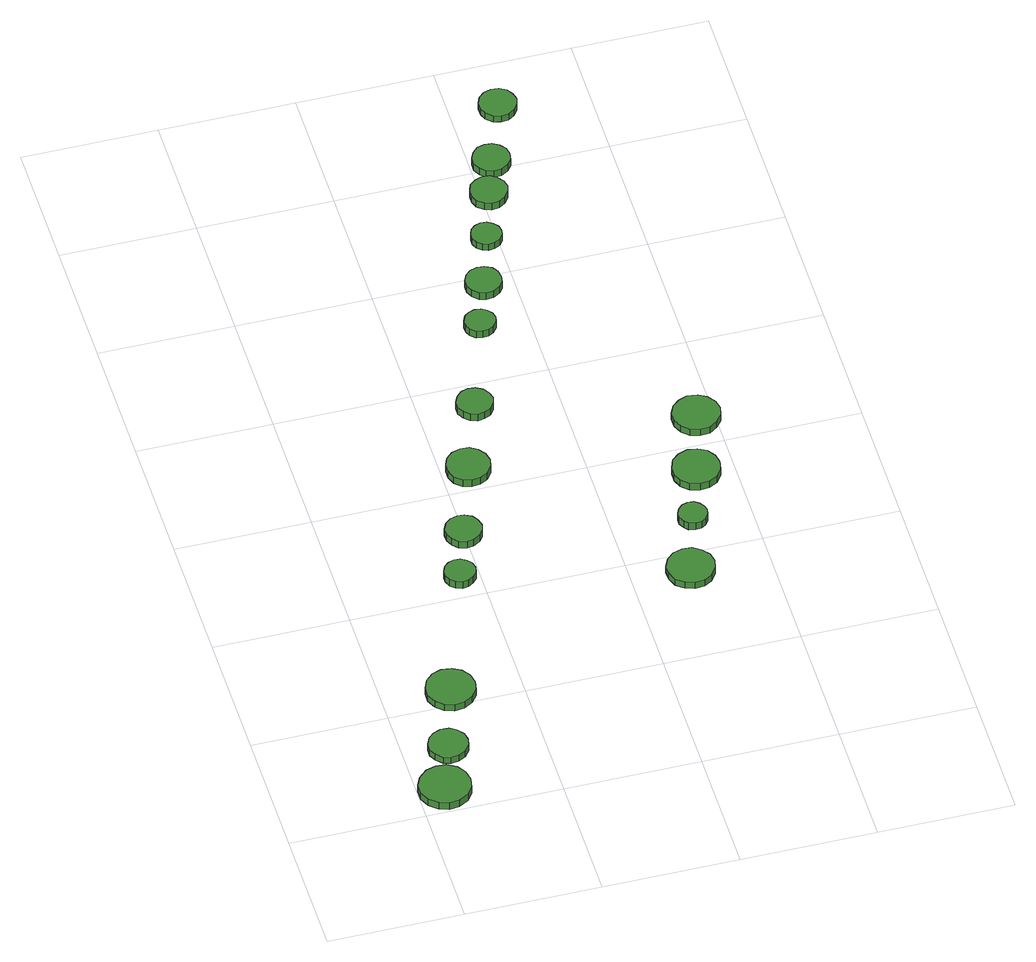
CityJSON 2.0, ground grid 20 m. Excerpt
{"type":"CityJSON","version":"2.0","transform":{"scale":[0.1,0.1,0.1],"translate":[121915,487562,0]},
"CityObjects":{
"tree1":{"type":"SolitaryVegetationObject","attributes":{"function":"something"},"geometry":[{"type":"MultiSurface","lod":"1","boundaries":[[[0,1,2,3,4,5,6,7,8,9,10,11,12,13,14]],[[15,16,17,18,19,20,21,22,23,24,25,26,27,28,29]],[[0,29,28,1]],[[1,28,27,2]],[[2,27,26,3]],[[3,26,25,4]],[[4,25,24,5]],[[5,24,23,6]],[[6,23,22,7]],[[7,22,21,8]],[[8,21,20,9]],[[9,20,19,10]],[[10,19,18,11]],[[11,18,17,12]],[[12,17,16,13]],[[13,16,15,14]],[[14,15,29,0]]]}]},
"tree2":{"type":"SolitaryVegetationObject","attributes":{"function":"something"},"geometry":[{"type":"MultiSurface","lod":"1","boundaries":[[[30,31,32,33,34,35,36,37,38,39,40,41,42,43,44]],[[45,46,47,48,49,50,51,52,53,54,55,56,57,58,59]],[[30,59,58,31]],[[31,58,57,32]],[[32,57,56,33]],[[33,56,55,34]],[[34,55,54,35]],[[35,54,53,36]],[[36,53,52,37]],[[37,52,51,38]],[[38,51,50,39]],[[39,50,49,40]],[[40,49,48,41]],[[41,48,47,42]],[[42,47,46,43]],[[43,46,45,44]],[[44,45,59,30]]]}]},
"tree3":{"type":"SolitaryVegetationObject","attributes":{"function":"something"},"geometry":[{"type":"MultiSurface","lod":"1","boundaries":[[[60,61,62,63,64,65,66,67,68,69,70,71,72,73,74]],[[75,76,77,78,79,80,81,82,83,84,85,86,87,88,89]],[[60,89,88,61]],[[61,88,87,62]],[[62,87,86,63]],[[63,86,85,64]],[[64,85,84,65]],[[65,84,83,66]],[[66,83,82,67]],[[67,82,81,68]],[[68,81,80,69]],[[69,80,79,70]],[[70,79,78,71]],[[71,78,77,72]],[[72,77,76,73]],[[73,76,75,74]],[[74,75,89,60]]]}]},
"tree4":{"type":"SolitaryVegetationObject","attributes":{"function":"something"},"geometry":[{"type":"MultiSurface","lod":"1","boundaries":[[[90,91,92,93,94,95,96,97,98,99,100,101,102,103,104]],[[105,106,107,108,109,110,111,112,113,114,115,116,117,118,119]],[[90,119,118,91]],[[91,118,117,92]],[[92,117,116,93]],[[93,116,115,94]],[[94,115,114,95]],[[95,114,113,96]],[[96,113,112,97]],[[97,112,111,98]],[[98,111,110,99]],[[99,110,109,100]],[[100,109,108,101]],[[101,108,107,102]],[[102,107,106,103]],[[103,106,105,104]],[[104,105,119,90]]]}]},
"tree5":{"type":"SolitaryVegetationObject","attributes":{"function":"something"},"geometry":[{"type":"MultiSurface","lod":"1","boundaries":[[[120,121,122,123,124,125,126,127,128,129,130,131,132,133,134]],[[135,136,137,138,139,140,141,142,143,144,145,146,147,148,149]],[[120,149,148,121]],[[121,148,147,122]],[[122,147,146,123]],[[123,146,145,124]],[[124,145,144,125]],[[125,144,143,126]],[[126,143,142,127]],[[127,142,141,128]],[[128,141,140,129]],[[129,140,139,130]],[[130,139,138,131]],[[131,138,137,132]],[[132,137,136,133]],[[133,136,135,134]],[[134,135,149,120]]]}]},
"tree6":{"type":"SolitaryVegetationObject","attributes":{"function":"something"},"geometry":[{"type":"MultiSurface","lod":"1","boundaries":[[[150,151,152,153,154,155,156,157,158,159,160,161,162,163,164]],[[165,166,167,168,169,170,171,172,173,174,175,176,177,178,179]],[[150,179,178,151]],[[151,178,177,152]],[[152,177,176,153]],[[153,176,175,154]],[[154,175,174,155]],[[155,174,173,156]],[[156,173,172,157]],[[157,172,171,158]],[[158,171,170,159]],[[159,170,169,160]],[[160,169,168,161]],[[161,168,167,162]],[[162,167,166,163]],[[163,166,165,164]],[[164,165,179,150]]]}]},
"tree7":{"type":"SolitaryVegetationObject","attributes":{"function":"something"},"geometry":[{"type":"MultiSurface","lod":"1","boundaries":[[[180,181,182,183,184,185,186,187,188,189,190,191,192,193,194]],[[195,196,197,198,199,200,201,202,203,204,205,206,207,208,209]],[[180,209,208,181]],[[181,208,207,182]],[[182,207,206,183]],[[183,206,205,184]],[[184,205,204,185]],[[185,204,203,186]],[[186,203,202,187]],[[187,202,201,188]],[[188,201,200,189]],[[189,200,199,190]],[[190,199,198,191]],[[191,198,197,192]],[[192,197,196,193]],[[193,196,195,194]],[[194,195,209,180]]]}]},
"tree8":{"type":"SolitaryVegetationObject","attributes":{"function":"something"},"geometry":[{"type":"MultiSurface","lod":"1","boundaries":[[[210,211,212,213,214,215,216,217,218,219,220,221,222,223,224]],[[225,226,227,228,229,230,231,232,233,234,235,236,237,238,239]],[[210,239,238,211]],[[211,238,237,212]],[[212,237,236,213]],[[213,236,235,214]],[[214,235,234,215]],[[215,234,233,216]],[[216,233,232,217]],[[217,232,231,218]],[[218,231,230,219]],[[219,230,229,220]],[[220,229,228,221]],[[221,228,227,222]],[[222,227,226,223]],[[223,226,225,224]],[[224,225,239,210]]]}]},
"tree9":{"type":"SolitaryVegetationObject","attributes":{"function":"something"},"geometry":[{"type":"MultiSurface","lod":"1","boundaries":[[[240,241,242,243,244,245,246,247,248,249,250,251,252,253,254]],[[255,256,257,258,259,260,261,262,263,264,265,266,267,268,269]],[[240,269,268,241]],[[241,268,267,242]],[[242,267,266,243]],[[243,266,265,244]],[[244,265,264,245]],[[245,264,263,246]],[[246,263,262,247]],[[247,262,261,248]],[[248,261,260,249]],[[249,260,259,250]],[[250,259,258,251]],[[251,258,257,252]],[[252,257,256,253]],[[253,256,255,254]],[[254,255,269,240]]]}]},
"tree10":{"type":"SolitaryVegetationObject","attributes":{"function":"something"},"geometry":[{"type":"MultiSurface","lod":"1","boundaries":[[[270,271,272,273,274,275,276,277,278,279,280,281,282,283,284]],[[285,286,287,288,289,290,291,292,293,294,295,296,297,298,299]],[[270,299,298,271]],[[271,298,297,272]],[[272,297,296,273]],[[273,296,295,274]],[[274,295,294,275]],[[275,294,293,276]],[[276,293,292,277]],[[277,292,291,278]],[[278,291,290,279]],[[279,290,289,280]],[[280,289,288,281]],[[281,288,287,282]],[[282,287,286,283]],[[283,286,285,284]],[[284,285,299,270]]]}]},
"tree11":{"type":"SolitaryVegetationObject","attributes":{"function":"something"},"geometry":[{"type":"MultiSurface","lod":"1","boundaries":[[[300,301,302,303,304,305,306,307,308,309,310,311,312,313,314]],[[315,316,317,318,319,320,321,322,323,324,325,326,327,328,329]],[[300,329,328,301]],[[301,328,327,302]],[[302,327,326,303]],[[303,326,325,304]],[[304,325,324,305]],[[305,324,323,306]],[[306,323,322,307]],[[307,322,321,308]],[[308,321,320,309]],[[309,320,319,310]],[[310,319,318,311]],[[311,318,317,312]],[[312,317,316,313]],[[313,316,315,314]],[[314,315,329,300]]]}]},
"tree12":{"type":"SolitaryVegetationObject","attributes":{"function":"something"},"geometry":[{"type":"MultiSurface","lod":"1","boundaries":[[[330,331,332,333,334,335,336,337,338,339,340,341,342,343,344]],[[345,346,347,348,349,350,351,352,353,354,355,356,357,358,359]],[[330,359,358,331]],[[331,358,357,332]],[[332,357,356,333]],[[333,356,355,334]],[[334,355,354,335]],[[335,354,353,336]],[[336,353,352,337]],[[337,352,351,338]],[[338,351,350,339]],[[339,350,349,340]],[[340,349,348,341]],[[341,348,347,342]],[[342,347,346,343]],[[343,346,345,344]],[[344,345,359,330]]]}]},
"tree13":{"type":"SolitaryVegetationObject","attributes":{"function":"something"},"geometry":[{"type":"MultiSurface","lod":"1","boundaries":[[[360,361,362,363,364,365,366,367,368,369,370,371,372,373,374]],[[375,376,377,378,379,380,381,382,383,384,385,386,387,388,389]],[[360,389,388,361]],[[361,388,387,362]],[[362,387,386,363]],[[363,386,385,364]],[[364,385,384,365]],[[365,384,383,366]],[[366,383,382,367]],[[367,382,381,368]],[[368,381,380,369]],[[369,380,379,370]],[[370,379,378,371]],[[371,378,377,372]],[[372,377,376,373]],[[373,376,375,374]],[[374,375,389,360]]]}]},
"tree14":{"type":"SolitaryVegetationObject","attributes":{"function":"something"},"geometry":[{"type":"MultiSurface","lod":"1","boundaries":[[[390,391,392,393,394,395,396,397,398,399,400,401,402,403,404]],[[405,406,407,408,409,410,411,412,413,414,415,416,417,418,419]],[[390,419,418,391]],[[391,418,417,392]],[[392,417,416,393]],[[393,416,415,394]],[[394,415,414,395]],[[395,414,413,396]],[[396,413,412,397]],[[397,412,411,398]],[[398,411,410,399]],[[399,410,409,400]],[[400,409,408,401]],[[401,408,407,402]],[[402,407,406,403]],[[403,406,405,404]],[[404,405,419,390]]]}]},
"tree15":{"type":"SolitaryVegetationObject","attributes":{"function":"something"},"geometry":[{"type":"MultiSurface","lod":"1","boundaries":[[[420,421,422,423,424,425,426,427,428,429,430,431,432,433,434]],[[435,436,437,438,439,440,441,442,443,444,445,446,447,448,449]],[[420,449,448,421]],[[421,448,447,422]],[[422,447,446,423]],[[423,446,445,424]],[[424,445,444,425]],[[425,444,443,426]],[[426,443,442,427]],[[427,442,441,428]],[[428,441,440,429]],[[429,440,439,430]],[[430,439,438,431]],[[431,438,437,432]],[[432,437,436,433]],[[433,436,435,434]],[[434,435,449,420]]]}]},
"tree16":{"type":"SolitaryVegetationObject","attributes":{"function":"something"},"geometry":[{"type":"MultiSurface","lod":"1","boundaries":[[[450,451,452,453,454,455,456,457,458,459,460,461,462,463,464]],[[465,466,467,468,469,470,471,472,473,474,475,476,477,478,479]],[[450,479,478,451]],[[451,478,477,452]],[[452,477,476,453]],[[453,476,475,454]],[[454,475,474,455]],[[455,474,473,456]],[[456,473,472,457]],[[457,472,471,458]],[[458,471,470,459]],[[459,470,469,460]],[[460,469,468,461]],[[461,468,467,462]],[[462,467,466,463]],[[463,466,465,464]],[[464,465,479,450]]]}]},
"tree17":{"type":"SolitaryVegetationObject","attributes":{"function":"something"},"geometry":[{"type":"MultiSurface","lod":"1","boundaries":[[[480,481,482,483,484,485,486,487,488,489,490,491,492,493,494]],[[495,496,497,498,499,500,501,502,503,504,505,506,507,508,509]],[[480,509,508,481]],[[481,508,507,482]],[[482,507,506,483]],[[483,506,505,484]],[[484,505,504,485]],[[485,504,503,486]],[[486,503,502,487]],[[487,502,501,488]],[[488,501,500,489]],[[489,500,499,490]],[[490,499,498,491]],[[491,498,497,492]],[[492,497,496,493]],[[493,496,495,494]],[[494,495,509,480]]]}]}
},
"vertices":[
[76,41,16],[73,56,16],[64,69,16],[50,77,16],[35,78,16],[20,74,16],[8,63,16],[1,49,16],[1,33,16],[8,19,16],[20,8,16],[35,3,16],[50,5,16],[64,13,16],[73,25,16],[73,25,3],[64,13,3],[50,5,3],[35,3,3],[20,8,3],[8,19,3],[1,33,3],[1,49,3],[8,63,3],[20,74,3],[35,78,3],[50,77,3],[64,69,3],[73,56,3],[76,41,3],
[93,117,16],[91,129,16],[83,139,16],[73,145,16],[61,146,16],[50,142,16],[41,134,16],[36,123,16],[36,111,16],[41,101,16],[50,92,16],[61,89,16],[73,90,16],[83,96,16],[91,106,16],[91,106,4],[83,96,4],[73,90,4],[61,89,4],[50,92,4],[41,101,4],[36,111,4],[36,123,4],[41,134,4],[50,142,4],[61,146,4],[73,145,4],[83,139,4],[91,129,4],[93,117,4],
[133,223,16],[130,238,16],[121,250,16],[108,257,16],[93,259,16],[79,254,16],[68,244,16],[62,230,16],[62,215,16],[68,202,16],[79,192,16],[93,187,16],[108,189,16],[121,196,16],[130,208,16],[130,208,4],[121,196,4],[108,189,4],[93,187,4],[79,192,4],[68,202,4],[62,215,4],[62,230,4],[68,244,4],[79,254,4],[93,259,4],[108,257,4],[121,250,4],[130,238,4],[133,223,4],
[194,441,15],[192,450,15],[186,457,15],[178,462,15],[169,463,15],[160,460,15],[153,454,15],[149,445,15],[149,436,15],[153,427,15],[160,421,15],[169,418,15],[178,419,15],[186,424,15],[192,431,15],[192,431,2],[186,424,2],[178,419,2],[169,418,2],[160,421,2],[153,427,2],[149,436,2],[149,445,2],[153,454,2],[160,460,2],[169,463,2],[178,462,2],[186,457,2],[192,450,2],[194,441,2],
[225,518,16],[222,529,16],[216,538,16],[206,543,16],[196,544,16],[185,541,16],[177,534,16],[172,524,16],[172,513,16],[177,503,16],[185,495,16],[196,492,16],[206,493,16],[216,499,16],[222,507,16],[222,507,3],[216,499,3],[206,493,3],[196,492,3],[185,495,3],[177,503,3],[172,513,3],[172,524,3],[177,534,3],[185,541,3],[196,544,3],[206,543,3],[216,538,3],[222,529,3],[225,518,3],
[270,637,17],[267,650,17],[259,661,17],[248,668,17],[235,669,17],[222,665,17],[212,656,17],[207,644,17],[207,630,17],[212,618,17],[222,609,17],[235,605,17],[248,607,17],[259,613,17],[267,624,17],[267,624,4],[259,613,4],[248,607,4],[235,605,4],[222,609,4],[212,618,4],[207,630,4],[207,644,4],[212,656,4],[222,665,4],[235,669,4],[248,668,4],[259,661,4],[267,650,4],[270,637,4],
[307,755,16],[304,765,16],[298,774,16],[288,780,16],[277,781,16],[267,778,16],[259,770,16],[254,760,16],[254,749,16],[259,739,16],[267,732,16],[277,728,16],[288,730,16],[298,735,16],[304,744,16],[304,744,3],[298,735,3],[288,730,3],[277,728,3],[267,732,3],[259,739,3],[254,749,3],[254,760,3],[259,770,3],[267,778,3],[277,781,3],[288,780,3],[298,774,3],[304,765,3],[307,755,3],
[520,363,16],[517,377,16],[508,388,16],[496,396,16],[482,397,16],[468,393,16],[457,383,16],[451,370,16],[451,356,16],[457,342,16],[468,333,16],[482,328,16],[496,330,16],[508,337,16],[517,349,16],[517,349,4],[508,337,4],[496,330,4],[482,328,4],[468,333,4],[457,342,4],[451,356,4],[451,370,4],[457,383,4],[468,393,4],[482,397,4],[496,396,4],[508,388,4],[517,377,4],[520,363,4],
[353,907,15],[351,916,15],[345,923,15],[337,928,15],[328,929,15],[319,926,15],[312,920,15],[308,911,15],[308,902,15],[312,894,15],[319,887,15],[328,885,15],[337,886,15],[345,890,15],[351,898,15],[351,898,2],[345,890,2],[337,886,2],[328,885,2],[319,887,2],[312,894,2],[308,902,2],[308,911,2],[312,920,2],[319,926,2],[328,929,2],[337,928,2],[345,923,2],[351,916,2],[353,907,2],
[382,981,16],[380,992,16],[374,1001,16],[364,1006,16],[353,1007,16],[343,1004,16],[335,997,16],[330,987,16],[330,976,16],[335,966,16],[343,958,16],[353,955,16],[364,956,16],[374,962,16],[380,970,16],[380,970,3],[374,962,3],[364,956,3],[353,955,3],[343,958,3],[335,966,3],[330,976,3],[330,987,3],[335,997,3],[343,1004,3],[353,1007,3],[364,1006,3],[374,1001,3],[380,992,3],[382,981,3],
[537,463,15],[535,471,15],[530,478,15],[523,483,15],[514,484,15],[505,481,15],[499,475,15],[495,467,15],[495,458,15],[499,450,15],[505,444,15],[514,442,15],[523,443,15],[530,447,15],[535,454,15],[535,454,2],[530,447,2],[523,443,2],[514,442,2],[505,444,2],[499,450,2],[495,458,2],[495,467,2],[499,475,2],[505,481,2],[514,484,2],[523,483,2],[530,478,2],[535,471,2],[537,463,2],
[407,1069,15],[405,1078,15],[399,1085,15],[391,1090,15],[382,1091,15],[373,1088,15],[366,1082,15],[363,1074,15],[363,1064,15],[366,1056,15],[373,1050,15],[382,1047,15],[391,1048,15],[399,1052,15],[405,1060,15],[405,1060,3],[399,1052,3],[391,1048,3],[382,1047,3],[373,1050,3],[366,1056,3],[363,1064,3],[363,1074,3],[366,1082,3],[373,1088,3],[382,1091,3],[391,1090,3],[399,1085,3],[405,1078,3],[407,1069,3],
[579,548,16],[576,562,16],[568,574,16],[555,581,16],[541,583,16],[527,578,16],[516,569,16],[511,555,16],[511,541,16],[516,528,16],[527,518,16],[541,514,16],[555,515,16],[568,522,16],[576,534,16],[576,534,3],[568,522,3],[555,515,3],[541,514,3],[527,518,3],[516,528,3],[511,541,3],[511,555,3],[516,569,3],[527,578,3],[541,583,3],[555,581,3],[568,574,3],[576,562,3],[579,548,3],
[438,1149,17],[435,1160,17],[428,1169,17],[419,1175,17],[407,1176,17],[397,1172,17],[388,1165,17],[384,1154,17],[384,1143,17],[388,1133,17],[397,1125,17],[407,1122,17],[419,1123,17],[428,1129,17],[435,1138,17],[435,1138,4],[428,1129,4],[419,1123,4],[407,1122,4],[397,1125,4],[388,1133,4],[384,1143,4],[384,1154,4],[388,1165,4],[397,1172,4],[407,1176,4],[419,1175,4],[428,1169,4],[435,1160,4],[438,1149,4],
[608,650,16],[605,664,16],[596,676,16],[584,683,16],[569,685,16],[556,680,16],[545,671,16],[539,658,16],[539,643,16],[545,630,16],[556,620,16],[569,616,16],[584,617,16],[596,625,16],[605,636,16],[605,636,4],[596,625,4],[584,617,4],[569,616,4],[556,620,4],[545,630,4],[539,643,4],[539,658,4],[545,671,4],[556,680,4],[569,685,4],[584,683,4],[596,676,4],[605,664,4],[608,650,4],
[458,1210,16],[456,1221,16],[449,1230,16],[439,1236,16],[428,1237,16],[417,1234,16],[409,1226,16],[404,1216,16],[404,1204,16],[409,1194,16],[417,1186,16],[428,1183,16],[439,1184,16],[449,1190,16],[456,1199,16],[456,1199,3],[449,1190,3],[439,1184,3],[428,1183,3],[417,1186,3],[409,1194,3],[404,1204,3],[404,1216,3],[409,1226,3],[417,1234,3],[428,1237,3],[439,1236,3],[449,1230,3],[456,1221,3],[458,1210,3],
[496,1311,17],[493,1322,17],[487,1331,17],[477,1337,17],[466,1338,17],[455,1335,17],[446,1327,17],[442,1317,17],[442,1305,17],[446,1295,17],[455,1287,17],[466,1284,17],[477,1285,17],[487,1291,17],[493,1300,17],[493,1300,5],[487,1291,5],[477,1285,5],[466,1284,5],[455,1287,5],[446,1295,5],[442,1305,5],[442,1317,5],[446,1327,5],[455,1335,5],[466,1338,5],[477,1337,5],[487,1331,5],[493,1322,5],[496,1311,5]
]}
